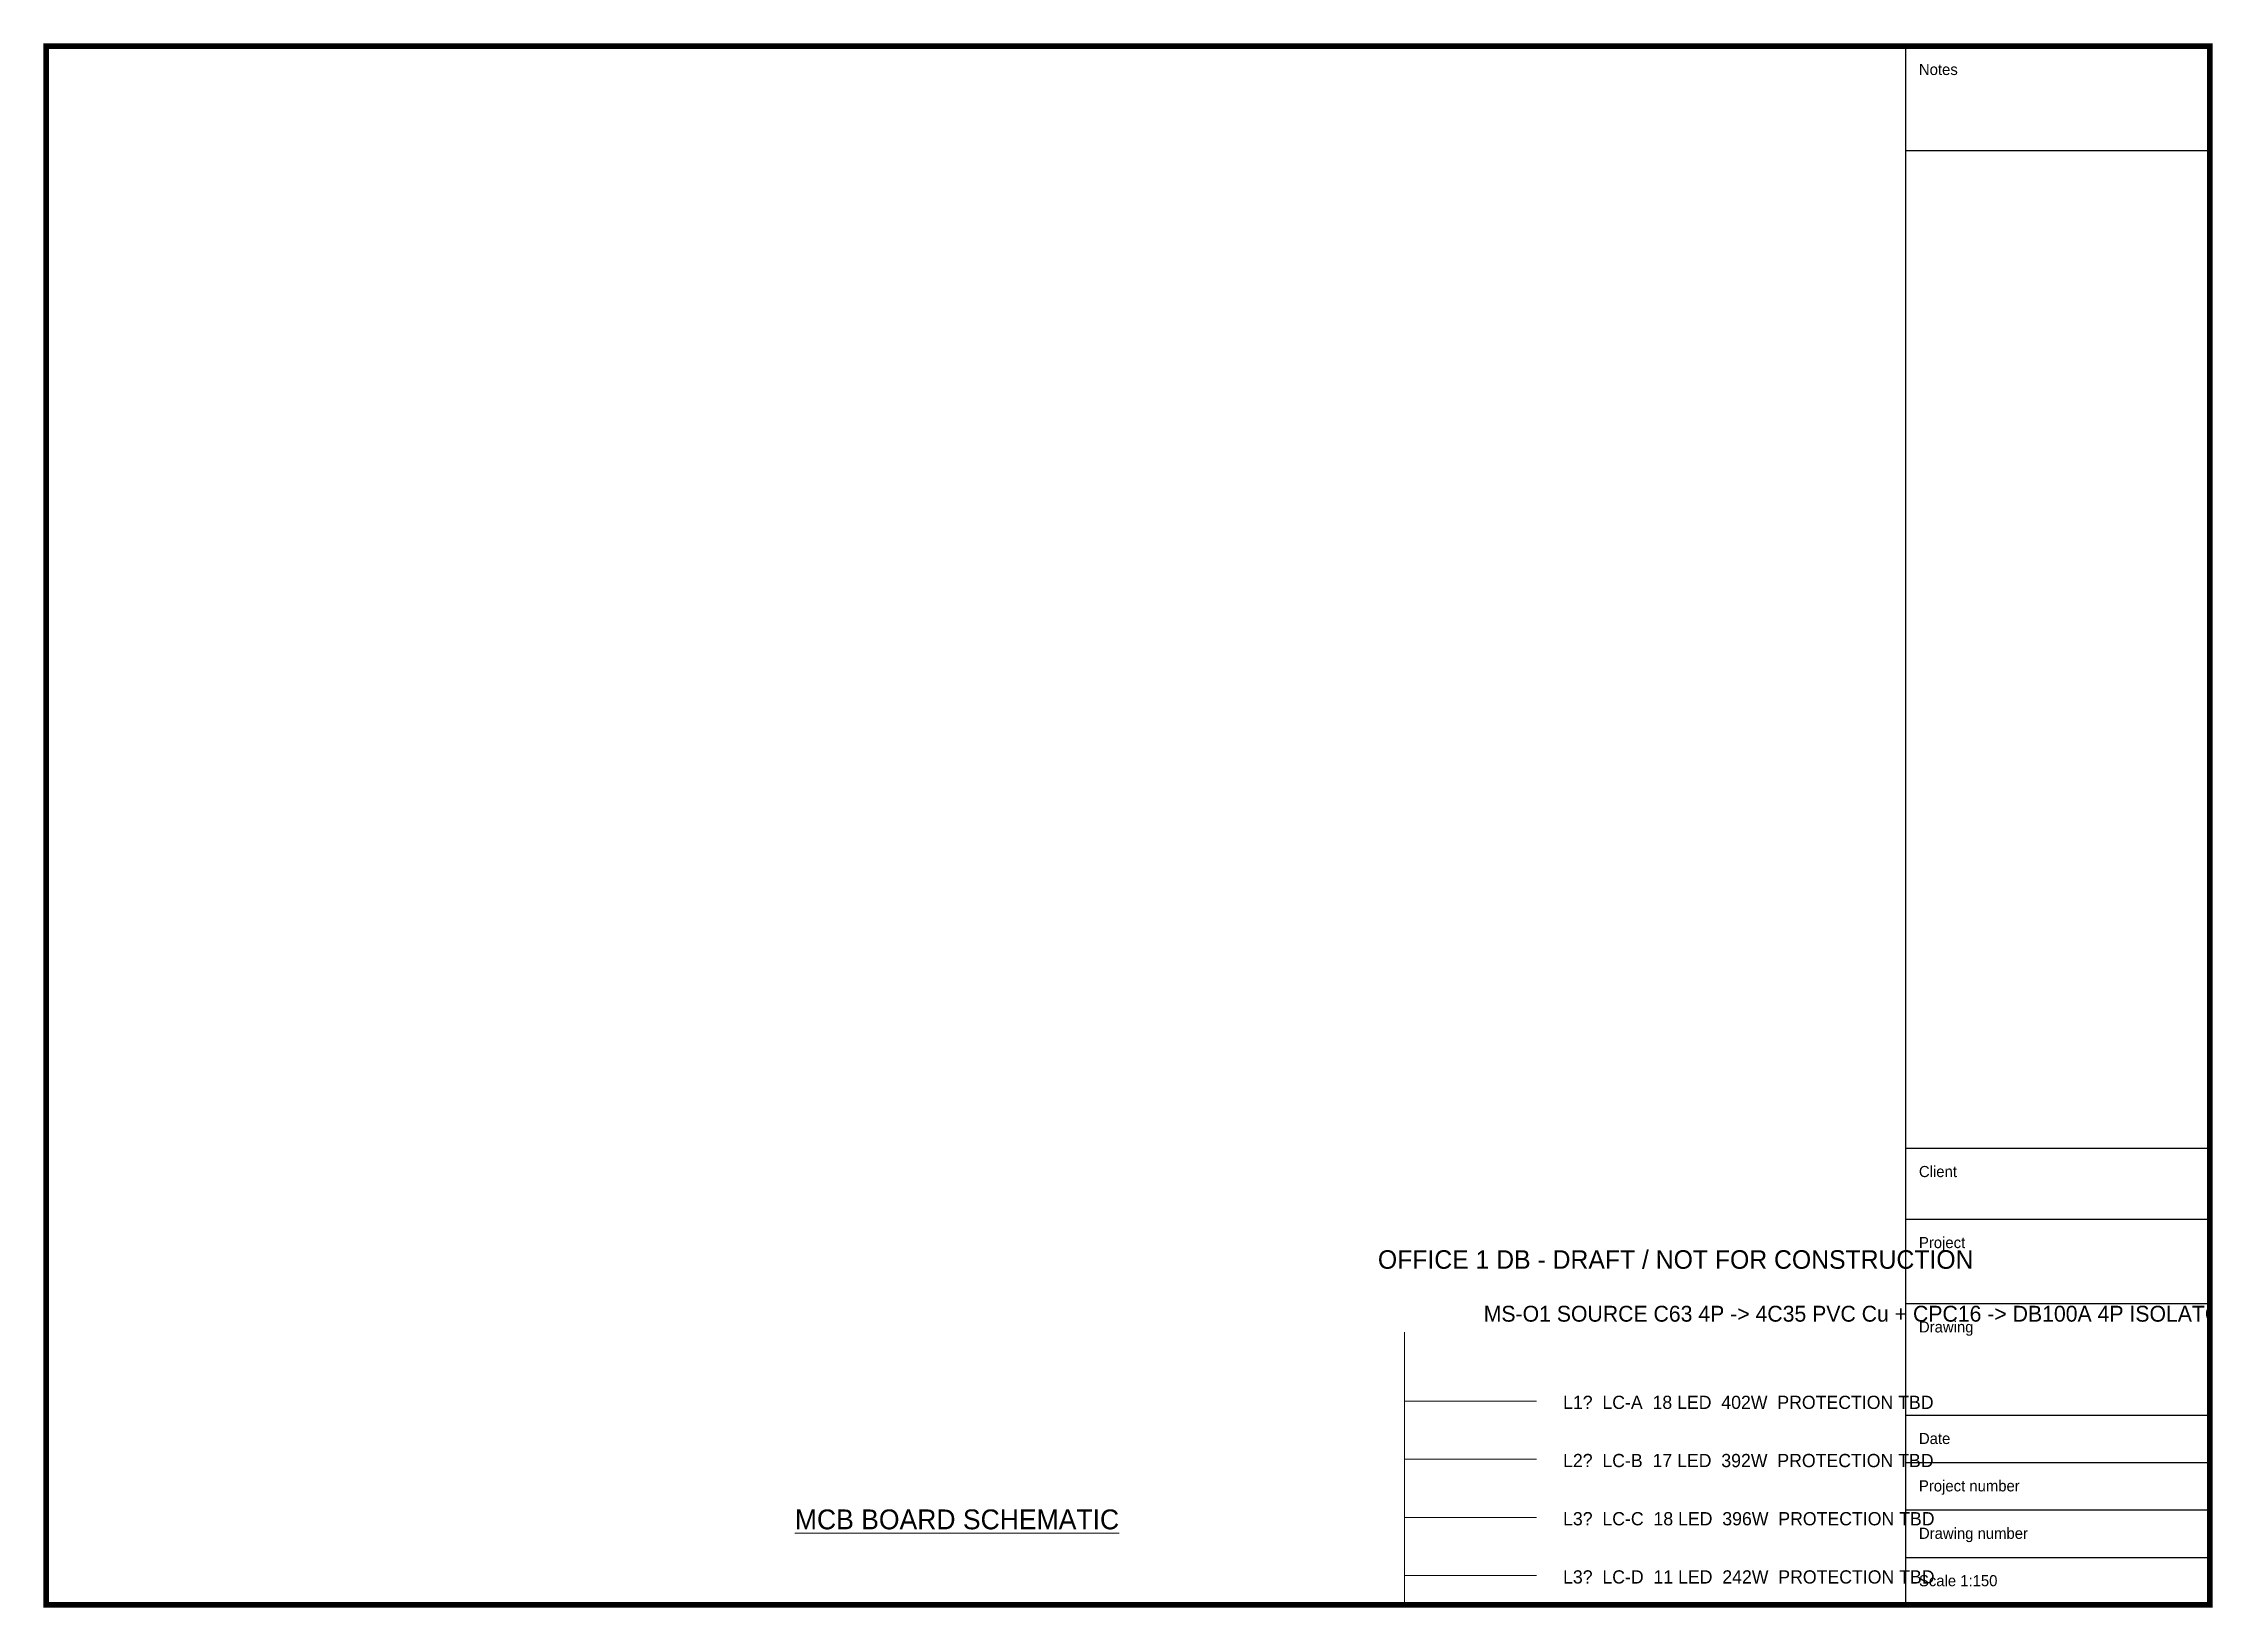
# Paper-space layout 'Layout2 (2)' of a CAD drawing. Header units: millimetres. Extents: x 10 to 283, y 3 to 200.
# The model-space entities are those that its viewports show. They can reach past a viewport. Long polylines and large blocks are cut down to what shows.
import ezdxf

# ---------------------------------------------------------------- set-up
doc = ezdxf.new("R2010")
doc.units = ezdxf.units.MM
doc.layers.get('0').update_dxf_attribs({"lineweight": 9})
doc.layers.add('E-DB-CONCEPT', color=7, linetype='Continuous', lineweight=18)
doc.layers.add('view', color=7, linetype='Continuous')

msp = doc.modelspace()

# ---------------------------------------------------------------- linework, layer by layer
at = {"layer": 'E-DB-CONCEPT', "lineweight": 15}
for p, q in [((32500, -15200), (32500, -32600)), ((32500, -16500), (35000, -16500)), ((32500, -17600), (35000, -17600)), ((32500, -18700), (35000, -18700)), ((32500, -19800), (35000, -19800))]:
    msp.add_line(p, q, dxfattribs=at)

# ---------------------------------------------------------------- texts
at = {"linetype": 'ByBlock', "lineweight": 15}
msp.add_text('%%UMCB BOARD SCHEMATIC', height=375, dxfattribs=at).set_placement((20978.2, -18925.1))
at = {"layer": 'E-DB-CONCEPT', "lineweight": 15}
for s, height, p in [('OFFICE 1 DB - DRAFT / NOT FOR CONSTRUCTION', 350, (32000, -14000)), ('MS-O1 SOURCE C63 4P -> 4C35 PVC Cu + CPC16 -> DB100A 4P ISOLATOR / PFC<=6kA DESIGN', 300, (34000, -15000)), ('L1?  LC-A  18 LED  402W  PROTECTION TBD', 250, (35500, -16650)), ('L2?  LC-B  17 LED  392W  PROTECTION TBD', 250, (35500, -17750)), ('L3?  LC-C  18 LED  396W  PROTECTION TBD', 250, (35500, -18850)), ('L3?  LC-D  11 LED  242W  PROTECTION TBD', 250, (35500, -19950))]:
    msp.add_text(s, height=height, dxfattribs=at).set_placement(p)

psp = doc.layouts.new('Layout2 (2)')

# ---------------------------------------------------------------- linework, layer by layer
at = {"lineweight": 25}
for p, q in [((244.29, 199.57), (244.29, 137.2)), ((244.29, 186.42), (282.63, 186.42)), ((244.29, 137.2), (244.29, 3.15)), ((244.29, 60.68), (282.63, 60.68)), ((244.29, 51.73), (282.63, 51.73)), ((244.29, 41.1), (282.63, 41.1)), ((244.29, 27.04), (282.63, 27.04)), ((244.29, 21.07), (282.63, 21.07)), ((244.29, 15.1), (282.63, 15.1)), ((244.29, 9.12), (282.63, 9.12))]:
    psp.add_line(p, q, dxfattribs=at)
at = {"lineweight": 15, "const_width": 0.7}
psp.add_lwpolyline([(9.94, 199.57), (282.63, 199.57), (282.63, 3.15), (9.94, 3.15), (9.94, 199.57)], dxfattribs=at)

# ---------------------------------------------------------------- texts
at = {"lineweight": 15}
for s, height, p in [('Notes', 1.401, (245.97, 195.93)), ('Client', 1.401, (245.97, 57.05)), ('Project', 1.401, (245.97, 48.1)), ('Drawing', 1.401, (245.97, 37.47)), ('Date', 1.401, (245.97, 23.41)), ('Project number', 1.4007, (245.97, 17.44)), ('Drawing number', 1.4007, (245.97, 11.46)), ('Scale 1:150', 1.4007, (245.97, 5.49))]:
    psp.add_text(s, height=height, dxfattribs=at).set_placement(p)

# ---------------------------------------------------------------- viewports
at = {"layer": 'view'}
psp.add_viewport(center=(146.29, 101.36), size=(272.69, 196.421), view_center_point=(27275.78, -5620.66), view_height=29463.1544, dxfattribs=at)

doc.saveas('drawing.dxf')
